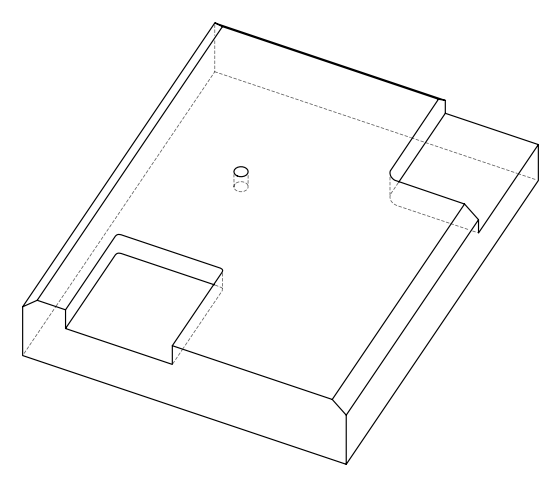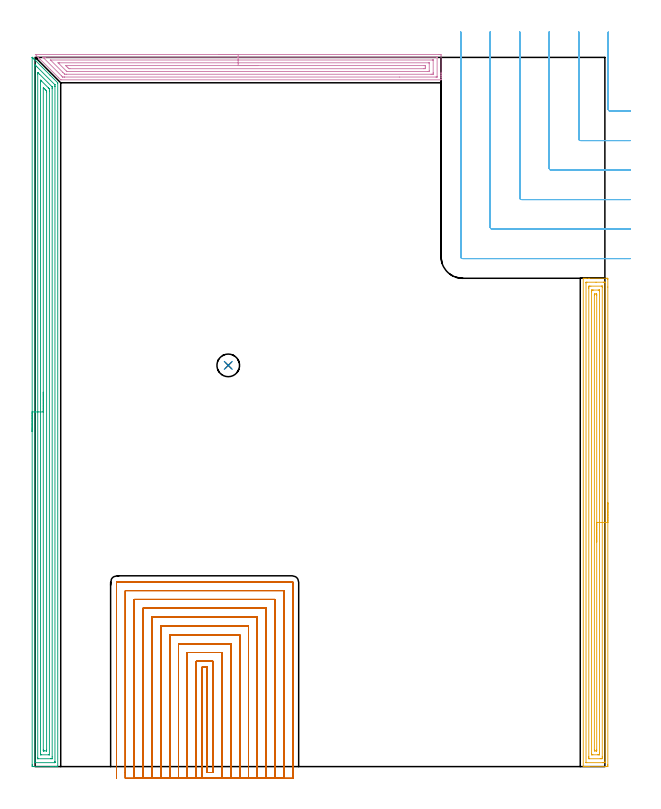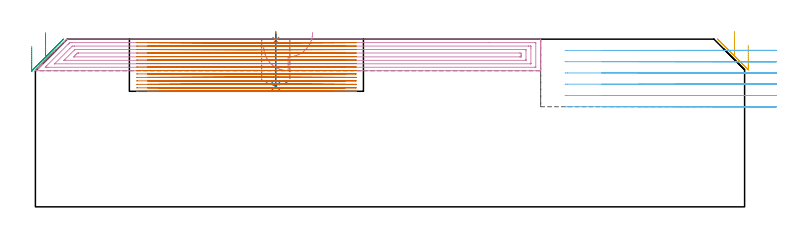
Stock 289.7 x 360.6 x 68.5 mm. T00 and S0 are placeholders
(PLAN: 7 operations, 4 tool changes, 137.3 min)
(1 SPOT_DRILL | STEP1POCKET | NXT0321_9005460120000 | 0.03 min | 1 mm3)
(2 DRILL_BLIND_HOLE_INTO_CENTER | STEP1POCKET | NXT0301_086 | 0.09 min | 1842 mm3)
(3 AREA_MILL | FG_CHAMFER_SURFACE | UGT0205_001 | 14.43 min | 30470 mm3)
(4 AREA_MILL_1 | FG_CHAMFER_SURFACE_1 | UGT0205_001 | 8.25 min | 16999 mm3)
(5 AREA_MILL_2 | FG_CHAMFER_SURFACE_2 | UGT0205_001 | 10.16 min | 19942 mm3)
(6 MILL_CORNER_NOTCH_RECTANGULAR | CORNER_NOTCH_RECTANGULAR | UGT0201_136 | Follow Part, ap 5, ae 75% | 10.03 min | 256389 mm3)
(7 MILL_SLOT | SLOT_PARTIAL_RECTANGULAR | UGT0201_014 | Follow Part, ap 1.5, ae 75% | 94.33 min | 197451 mm3)
(TOOL NXT0321_9005460120000 | NC Spot Drill, 142deg, 12mm, Carbide, Uncoated | D12 PA142 FL30 Z2)
(TOOL NXT0301_086 | Carbide Drill 11.5mm [860.1-1150-035A1-MM 2214] | D11.5 PA140 FL55 Z2)
(TOOL UGT0205_001 | Chamfer Mill 20 x 3 x 45 deg. | D20 FL50 Z2)
(TOOL UGT0201_136 | Carbide End Mill 20.0 | D20 FL30 Z4)
(TOOL UGT0201_014 | End mill 6 mm | D6 FL24 Z4)
(OP 1 SPOT_DRILL)
G17 G21 G94 G90
T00 M6
G54
G17 G0 G90 X98.2 Y204. S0 M3
G43 Z78.5 H0
G94 G81 G98 Z68.005 F250. R71.5
G80
M5
M2
(OP 2 DRILL_BLIND_HOLE_INTO_CENTER)
G17 G21 G94 G90
T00 M6
G54
G17 G0 G90 X98.2 Y204. S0 M3
G43 Z78.5 H1
G94 G81 G98 Z49.3 F250. R70.5
G80
M5
M2
(OP 3 AREA_MILL)
G17 G21 G94 G90
T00 M6
G54
G17 G0 G90 X-1.499 Y170.338 S1061 M3
G43 Z78.5 H0
Z65.501
G94 G1 Y170.376 Z64.63 F250.
Y170.49 Z63.765
Y170.679 Z62.913
Y170.941 Z62.081
Y171.275 Z61.275
Y171.678 Z60.501
Y172.147 Z59.766
Y172.678 Z59.074
Y173.267 Z58.43
Y173.91 Z57.841
Y174.602 Z57.31
Y175.338 Z56.841
Y176.112 Z56.438
Y176.918 Z56.105
Y177.75 Z55.842
Y178.602 Z55.653
Y179.467 Z55.54
Y180.338 Z55.501
X-1.497 Y360.503 Z55.503
X-1.489 Y360.6 Z55.51
X-1.481 Y360.643 Z55.518
X-1.474 Y360.659 Z55.522
X-1.445 Y360.643 Z55.553
X-1.421 Y360.621 Z55.577
X-1.4 Y360.6 Z55.598
X-1.184 Y360.384 Z55.816
X-1.085 Y360.285 Z55.914
X-0.847 Y360.047 Z56.151
X-0.692 Y359.894 Z56.303
X-0.543 Y359.744 Z56.454
X-0.399 Y359.6 Z56.598
X-0.254 Y359.456 Z56.742
X-0.114 Y359.315 Z56.883
X0.048 Y359.153 Z57.045
X0.184 Y359.018 Z57.18
X0.315 Y358.886 Z57.312
X7.627 Y351.573 Z64.626
X11.394 Y347.806 Z68.391
X11.497 Y347.694 Z68.489
X11.5 Y347.53 Z68.5
Y0.181
X11.497 Y0.01 Z68.489
X11.351 Y0.002 Z68.344
X11.2 Y0. Z68.199
X10.964 Z67.963
X10.254 Z67.249
X9.024 Z66.02
X8.503 Z65.497
X7.887 Z64.883
X-1.13 Y0.001 Z55.868
X-1.493 Y0.01 Z55.505
X-1.498 Y0.252 Z55.501
X-1.5 Y0.628 Z55.5
Y1.006
X-1.499 Y180.338 Z55.501
X-0.084 Z56.916
X-0.082 Y356.296 Z56.918
X-0.081 Y356.471 Z56.919
X-0.078 Y356.701 Z56.922
X-0.076 Y356.8 Z56.924
X-0.023 Y356.761 Z56.977
X0.276 Y356.471 Z57.276
X0.622 Y356.128 Z57.622
X1.173 Y355.577 Z58.173
X9.927 Y346.822 Z66.927
X10.019 Y346.726 Z67.019
X10.063 Y346.676 Z67.063
X10.079 Y346.655 Z67.079
X10.08 Y346.636 Z67.08
X10.085 Y345.914 Z67.085
X10.086 Y345.742 Z67.086
X10.085 Y2.589 Z67.085
X10.084 Y2.416 Z67.084
X10.08 Y2.056 Z67.08
X10.079 Y2.019 Z67.079
X10.03 Y2.01 Z67.03
X9.922 Y2.005 Z66.922
X9.785 Y2.001 Z66.785
X0.153 Z57.153
X-0.024 Y2.007 Z56.976
X-0.058 Y2.01 Z56.942
X-0.079 Y2.02 Z56.921
X-0.081 Y2.059 Z56.919
X-0.084 Y2.243 Z56.916
X-0.085 Y2.416 Z56.915
X-0.086 Y3.139 Z56.914
X-0.084 Y180.338 Z56.916
X1.33 Z58.33
X1.332 Y352.169 Z58.332
X1.337 Y352.895 Z58.337
X1.338 Y352.924 Z58.338
X1.394 Y352.895 Z58.394
X1.497 Y352.798 Z58.497
X2.3 Y352.001 Z59.3
X8.503 Y345.797 Z65.503
X8.556 Y345.742 Z65.556
X8.613 Y345.676 Z65.613
X8.665 Y345.608 Z65.665
X8.667 Y345.574 Z65.667
X8.671 Y344.848 Z65.671
Y344.676
Y4.926
X8.669 Y4.205 Z65.669
X8.667 Y4.037 Z65.667
X8.665 Y4.015 Z65.665
X8.651 Y4.01 Z65.651
X8.603 Y4.005 Z65.603
X8.503 Y4.002 Z65.503
X7.827 Y4. Z64.827
X1.497 Z58.497
X1.431 Y4.001 Z58.431
X1.377 Y4.005 Z58.377
X1.344 Y4.01 Z58.344
X1.335 Y4.016 Z58.335
X1.334 Y4.033 Z58.334
X1.33 Y4.205 Z58.33
X1.329 Y4.377 Z58.329
X1.33 Y180.338 Z58.33
X2.744 Z59.744
X2.746 Y348.043 Z59.746
X2.748 Y348.424 Z59.748
X2.752 Y348.931 Z59.752
X2.761 Y349.078 Z59.761
X3.076 Y348.771 Z60.076
X3.249 Y348.601 Z60.249
X6.751 Y345.098 Z63.751
X6.999 Y344.848 Z63.999
X7.25 Y344.584 Z64.25
X7.254 Y344.335 Z64.254
X7.256 Y343.954 Z64.256
X7.257 Y343.437 Z64.257
X7.256 Y6.198 Z64.256
X7.254 Y6.06 Z64.254
X7.251 Y6.019 Z64.251
X7.248 Y6.009 Z64.248
X7.239 Y6.007 Z64.239
X7.186 Y6.003 Z64.186
X6.751 Y6. Z63.751
X3.249 Z60.249
X2.816 Y6.007 Z59.816
X2.764 Y6.01 Z59.764
X2.749 Y6.015 Z59.749
X2.747 Y6.031 Z59.747
X2.744 Y6.091 Z59.744
X2.743 Y6.149 Z59.743
Y6.509
X2.744 Y180.338 Z59.744
X4.158 Z61.158
X4.16 Y344.848 Z61.16
X4.166 Y345.209 Z61.166
X4.284 Y345.106 Z61.284
X4.551 Y344.848 Z61.551
X5. Y344.401 Z62.
X5.448 Y343.954 Z62.448
X5.601 Y343.8 Z62.601
X5.724 Y343.673 Z62.724
X5.805 Y343.584 Z62.805
X5.836 Y343.545 Z62.836
X5.838 Y343.522 Z62.838
X5.843 Y343.093 Z62.843
Y343.06
Y8.675
X5.841 Y8.245 Z62.841
X5.838 Y8.03 Z62.838
X5.837 Y8.012 Z62.837
X5.813 Y8.007 Z62.813
X5.755 Y8.003 Z62.755
X5.661 Y8. Z62.661
X4.785 Z61.785
X4.265 Y8.001 Z61.265
X4.212 Y8.004 Z61.212
X4.174 Y8.01 Z61.174
X4.164 Y8.016 Z61.164
X4.162 Y8.035 Z61.162
X4.159 Y8.237 Z61.159
X4.157 Y8.642 Z61.157
X4.158 Y180.338 Z61.158
Y181.21 Z61.196
Y182.075 Z61.31
Y182.926 Z61.499
Y183.758 Z61.761
Y184.564 Z62.095
Y185.338 Z62.498
Y186.074 Z62.967
Y186.766 Z63.498
Y187.409 Z64.087
Y187.999 Z64.731
Y188.53 Z65.423
Y188.998 Z66.158
Y189.401 Z66.932
Y189.735 Z67.738
Y189.997 Z68.57
Y190.186 Z69.422
Y190.3 Z70.287
Y190.338 Z71.158
G0 Z78.5
M5
M2
(OP 4 AREA_MILL_1)
G17 G21 G94 G90
T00 M6
G54
G17 G0 G90 X93.25 Y362.1 S1061 M3
G43 Z78.5 H0
Z65.6
G94 G1 X93.288 Z64.728 F250.
X93.402 Z63.864
X93.591 Z63.012
X93.853 Z62.18
X94.187 Z61.374
X94.59 Z60.6
X95.059 Z59.864
X95.59 Z59.172
X96.179 Z58.529
X96.822 Z57.94
X97.514 Z57.409
X98.25 Z56.94
X99.024 Z56.537
X99.83 Z56.203
X100.662 Z55.941
X101.514 Z55.752
X102.378 Z55.638
X103.25 Z55.6
X205.46
X205.804 Y362.099 Z55.601
X206.145 Y362.096 Z55.602
X206.39 Y362.093 Z55.604
X206.4 Y361.763 Z55.934
Y353.03 Z64.664
Y352.451 Z65.246
Y352.157 Z65.54
Y351.577 Z66.119
Y351.284 Z66.412
Y350.696 Z67.003
Y350.41 Z67.289
Y349.537 Z68.162
Y349.426 Z68.273
X206.397 Y349.311 Z68.381
X206.39 Y349.202 Z68.488
X206.25 Y349.2 Z68.5
X13.181
X13.005 Y349.205 Z68.491
X12.855 Y349.345 Z68.355
X11.843 Y350.356 Z67.342
X7.86 Y354.34 Z63.36
X2.753 Y359.446 Z58.252
X2.618 Y359.58 Z58.116
X2.48 Y359.719 Z57.978
X2.325 Y359.874 Z57.824
X2.181 Y360.016 Z57.679
X2.034 Y360.165 Z57.533
X1.897 Y360.301 Z57.396
X1.745 Y360.453 Z57.242
X1.588 Y360.611 Z57.087
X1.47 Y360.729 Z56.969
X1.308 Y360.89 Z56.805
X1.142 Y361.057 Z56.641
X0.218 Y361.981 Z55.717
X0.109 Y362.092 Z55.606
X0.114 Y362.094 Z55.604
X0.21 Y362.099 Z55.601
X0.25 Y362.1 Z55.6
X103.25
Y360.686 Z57.014
X204.02 Y360.685 Z57.015
X204.23 Y360.684 Z57.016
X204.358 Y360.681 Z57.019
X204.384 Y360.679 Z57.021
X204.39 Y360.666 Z57.034
X204.394 Y360.643 Z57.057
X204.399 Y360.519 Z57.181
X204.4 Y350.912 Z66.788
X204.398 Y350.788 Z66.912
X204.394 Y350.689 Z67.011
X204.39 Y350.628 Z67.072
X204.36 Y350.621 Z67.079
X204.02 Y350.617 Z67.083
X203.811 Y350.615 Z67.085
X185.364 Y350.614 Z67.086
X14.964 Y350.615 Z67.085
X14.755 Y350.616 Z67.084
X14.073 Y350.621 Z67.079
X14.033 Y350.628 Z67.072
X13.988 Y350.67 Z67.03
X13.896 Y350.758 Z66.942
X13.716 Y350.934 Z66.766
X13.366 Y351.284 Z66.416
X4.634 Y360.016 Z57.684
X4.263 Y360.39 Z57.31
X4.024 Y360.638 Z57.062
X3.996 Y360.679 Z57.021
X4.075 Y360.681 Z57.019
X4.263 Y360.684 Z57.016
X4.472 Y360.685 Z57.015
X5.155 Y360.686 Z57.014
X103.25
Y359.272 Z58.428
X202.106 Y359.271 Z58.429
X202.237 Y359.269 Z58.431
X202.366 Y359.265 Z58.435
X202.391 Y359.261 Z58.439
X202.394 Y359.238 Z58.462
X202.398 Y359.196 Z58.504
X202.4 Y359.143 Z58.557
Y358.983 Z58.717
Y352.871 Z64.829
X202.397 Y352.157 Z65.543
X202.394 Y352.077 Z65.623
X202.39 Y352.042 Z65.658
X202.362 Y352.034 Z65.666
X202.237 Y352.032 Z65.668
X201.476 Y352.029 Z65.671
X201.345 Y352.028 Z65.672
X15.987 Y352.029 Z65.671
X15.856
X15.088 Y352.036 Z65.664
X14.964 Y352.137 Z65.563
X14.943 Y352.157 Z65.543
X14.073 Y353.026 Z64.674
X7.83 Y359.269 Z58.431
Y359.271 Z58.429
X103.25 Y359.272 Z58.428
Y357.857 Z59.843
X200.278
X200.326 Y357.856 Z59.844
X200.375 Y357.853 Z59.847
X200.387 Y357.851 Z59.849
X200.391 Y357.839 Z59.861
X200.395 Y357.796 Z59.904
X200.4 Y357.449 Z60.251
X200.399 Y353.903 Z63.797
X200.39 Y353.493 Z64.207
X200.388 Y353.449 Z64.251
X200.314 Y353.447 Z64.253
X200.189 Y353.444 Z64.256
X200.032 Y353.443 Z64.257
X199.562
X16.209
X16.15 Y353.444 Z64.256
X16.122 Y353.447 Z64.253
X16.112 Y353.449 Z64.251
X16.082 Y353.475 Z64.225
X15.856 Y353.693 Z64.007
X12.021 Y357.529 Z60.171
X11.777 Y357.778 Z59.922
X11.714 Y357.846 Z59.854
X11.71 Y357.853 Z59.847
X11.712 Y357.854 Z59.846
X11.751 Y357.856 Z59.844
X11.819 Y357.857 Z59.843
X12.289
X103.25
Y356.443 Z61.257
X197.86
X198.202 Y356.441 Z61.259
X198.372 Y356.438 Z61.262
X198.387 Y356.436 Z61.264
X198.391 Y356.427 Z61.273
X198.396 Y356.396 Z61.304
X198.398 Y356.351 Z61.349
X198.4 Y355.915 Z61.785
X198.398 Y355.65 Z62.05
X198.391 Y355.05 Z62.65
X198.376 Y354.864 Z62.836
X197.696 Y354.857 Z62.843
X17.64
X17.557 Y354.858 Z62.842
X17.158 Y354.864 Z62.836
X16.748 Y355.257 Z62.443
X16.35 Y355.65 Z62.05
X15.856 Y356.145 Z61.555
X15.661 Y356.349 Z61.351
X15.583 Y356.436 Z61.264
X15.856 Y356.441 Z61.259
X15.939 Y356.442 Z61.258
X103.25 Y356.443 Z61.257
X104.122 Z61.295
X104.987 Z61.409
X105.838 Z61.598
X106.67 Z61.86
X107.476 Z62.194
X108.25 Z62.597
X108.986 Z63.065
X109.678 Z63.596
X110.321 Z64.186
X110.91 Z64.829
X111.442 Z65.521
X111.91 Z66.257
X112.313 Z67.031
X112.647 Z67.837
X112.909 Z68.669
X113.098 Z69.52
X113.212 Z70.385
X113.25 Z71.257
G0 Z78.5
M5
M2
(OP 5 AREA_MILL_2)
G17 G21 G94 G90
T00 M6
G54
G17 G0 G90 X291.2 Y134.15 S1061 M3
G43 Z78.5 H0
Z66.
G94 G1 Y134.112 Z65.128 F250.
Y133.998 Z64.263
Y133.809 Z63.412
Y133.547 Z62.58
Y133.213 Z61.774
Y132.81 Z61.
Y132.341 Z60.264
Y131.81 Z59.572
Y131.221 Z58.929
Y130.578 Z58.339
Y129.886 Z57.808
Y129.15 Z57.34
Y128.376 Z56.937
Y127.57 Z56.603
Y126.738 Z56.341
Y125.886 Z56.152
Y125.022 Z56.038
Y124.15 Z56.
Y0.989
X291.199 Y0.6 Z56.001
X291.195 Y0.103 Z56.003
X291.192 Y0.009 Z56.006
X290.701 Y0.004 Z56.496
X290.106 Y0. Z57.091
X281.853 Z65.341
X281.274 Z65.923
X280.968 Z66.228
X280.389 Z66.807
X280.083 Z67.111
X279.49 Z67.709
X279.044 Z68.155
X278.719 Z68.471
X278.702 Y0.008 Z68.488
X278.7 Y0.154 Z68.5
Y248.146
X278.704 Y248.256 Z68.489
X278.716 Y248.271 Z68.477
X278.755 Y248.283 Z68.438
X279.029 Y248.293 Z68.17
X279.498 Y248.294 Z67.701
X280.083 Z67.112
X281.263 Y248.295 Z65.934
X281.853 Z65.341
X290.701 Y248.3 Z56.496
X290.994 Y248.297 Z56.203
X291.192 Y248.29 Z56.005
X291.199 Y248.09 Z55.999
X291.2 Y247.7 Z56.
Y243.839
Y124.15
X289.786 Z57.414
Y2.384
X289.784 Y2.169 Z57.416
X289.781 Y2.062 Z57.419
X289.779 Y2.017 Z57.421
X289.693 Y2.01 Z57.507
X289.311 Y2.002 Z57.889
X288.932 Y2.001 Z58.268
X288.428 Y2. Z58.772
X280.464 Z66.736
X280.236 Y2.003 Z66.964
X280.138 Y2.008 Z67.062
X280.123 Y2.01 Z67.077
X280.12 Y2.023 Z67.08
X280.117 Y2.069 Z67.083
X280.115 Y2.163 Z67.085
X280.114 Y245.916 Z67.086
X280.116 Y246.131 Z67.084
X280.119 Y246.238 Z67.081
X280.121 Y246.283 Z67.079
X280.218 Y246.286 Z66.982
X280.594 Y246.293 Z66.606
X285.205 Y246.297 Z61.995
X288.932 Y246.299 Z58.268
X289.437 Z57.763
X289.664 Y246.296 Z57.536
X289.762 Y246.291 Z57.438
X289.777 Y246.289 Z57.423
X289.779 Y246.276 Z57.421
X289.783 Y246.231 Z57.417
X289.785 Y246.136 Z57.415
X289.786 Y124.15 Z57.414
X288.372 Z58.828
X288.371 Y5.06 Z58.829
Y4.734
X288.366 Y4.168 Z58.834
X288.365 Y4.014 Z58.835
X288.209 Y4.004 Z58.991
X288.047 Y4.002 Z59.153
X287.329 Y4. Z59.871
X281.853 Y4.001 Z65.347
X281.686 Y4.003 Z65.514
X281.576 Y4.007 Z65.624
X281.539 Y4.01 Z65.661
X281.535 Y4.023 Z65.665
X281.533 Y4.059 Z65.667
X281.53 Y4.168 Z65.67
X281.529 Y4.495 Z65.671
X281.528 Y5.06 Z65.672
X281.529 Y243.24 Z65.671
X281.53 Y243.566 Z65.67
X281.535 Y244.132 Z65.665
X281.537 Y244.285 Z65.663
X281.694 Y244.292 Z65.506
X281.853 Y244.293 Z65.347
X282.576 Y244.295 Z64.624
X288.047 Y244.298 Z59.153
X288.212 Y244.296 Z58.988
X288.322 Y244.292 Z58.878
X288.359 Y244.289 Z58.841
X288.365 Y244.277 Z58.835
X288.367 Y244.24 Z58.833
X288.37 Y244.132 Z58.83
X288.371 Y243.805 Z58.829
X288.372 Y124.15 Z58.828
X286.957 Z60.243
Y6.844
X286.955 Y6.161 Z60.245
X286.953 Y6.061 Z60.247
X286.951 Y6.01 Z60.249
X286.905 Y6.008 Z60.295
X286.696 Y6.004 Z60.504
X286.277 Y6. Z60.923
X286.23 Z60.97
X283.575 Z63.625
X283.191 Y6.004 Z64.009
X282.999 Y6.008 Z64.201
X282.955 Y6.01 Z64.245
X282.95 Y6.038 Z64.25
X282.948 Y6.097 Z64.252
X282.943 Y6.637 Z64.257
Y241.456
X282.946 Y242.138 Z64.254
X282.949 Y242.238 Z64.251
X282.952 Y242.286 Z64.248
X282.998 Y242.288 Z64.202
X283.206 Y242.292 Z63.994
X283.623 Y242.296 Z63.577
X283.674 Z63.526
X286.327 Y242.297 Z60.873
X286.709 Y242.294 Z60.491
X286.9 Y242.29 Z60.3
X286.943 Y242.288 Z60.257
X286.951 Y242.261 Z60.249
X286.952 Y242.202 Z60.248
X286.957 Y241.663 Z60.243
Y124.15
X285.543 Z61.657
Y8.477
X285.541 Y8.324 Z61.659
X285.536 Y8.025 Z61.664
X285.525 Y8.009 Z61.675
X285.509 Y8.006 Z61.691
X285.47 Y8.002 Z61.73
X285.392 Y8.001 Z61.808
X285.131 Y8. Z62.069
X284.508 Y8.004 Z62.692
X284.419 Y8.006 Z62.781
X284.37 Y8.01 Z62.83
X284.364 Y8.173 Z62.836
X284.359 Y8.477 Z62.841
X284.357 Y8.628 Z62.843
Y239.823
X284.359 Y239.975 Z62.841
X284.364 Y240.27 Z62.836
X284.508 Y240.286 Z62.692
X284.776 Y240.293 Z62.424
X285.392 Z61.808
X285.481 Y240.291 Z61.719
X285.529 Y240.287 Z61.671
X285.536 Y240.127 Z61.664
X285.541 Y239.823 Z61.659
X285.543 Y239.671 Z61.657
Y124.15
Y123.278 Z61.695
Y122.413 Z61.809
Y121.562 Z61.998
Y120.73 Z62.26
Y119.924 Z62.594
Y119.15 Z62.997
Y118.414 Z63.465
Y117.722 Z63.996
Y117.079 Z64.586
Y116.49 Z65.229
Y115.958 Z65.921
Y115.49 Z66.657
Y115.087 Z67.431
Y114.753 Z68.237
Y114.491 Z69.069
Y114.302 Z69.92
Y114.188 Z70.785
Y114.15 Z71.657
G0 Z78.5
M5
M2
(OP 6 MILL_CORNER_NOTCH_RECTANGULAR)
G17 G21 G94 G90
T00 M6
G54
G17 G0 G90 X291.4 Y373.454 S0 M3
G43 Z78.5 H0
Z63.9
G94 G1 Y370.454 F250.
Y334.294 F500.
G3 X292.394 Y333.3 R1.
G1 X299.7
X302.7 F250.
G0 Z78.5
X276.4 Y373.6
Z63.9
G1 Y370.6
Y319.294 F500.
G3 X277.394 Y318.3 R1.
G1 X299.7
X302.7 F250.
G0 Z78.5
X261.4 Y373.6
Z63.9
G1 Y370.6
Y304.295 F500.
G3 X262.395 Y303.3 R1.
G1 X299.7
X302.7 F250.
G0 Z78.5
X246.4 Y373.6
Z63.9
G1 Y370.6
Y289.295 F500.
G3 X247.395 Y288.3 R1.
G1 X299.7
X302.7 F250.
G0 Z78.5
X231.4 Y373.6
Z63.9
G1 Y370.6
Y274.295 F500.
G3 X232.395 Y273.3 R1.
G1 X299.7
X302.7 F250.
G0 Z78.5
X216.4 Y373.6
Z63.9
G1 Y370.6
Y259.296 F500.
G3 X217.396 Y258.3 R1.
G1 X299.7
X302.7 F250.
G0 Z78.5
X291.4 Y373.454
Z59.3
G1 Y370.454
Y334.294 F500.
G3 X292.394 Y333.3 R1.
G1 X299.7
X302.7 F250.
G0 Z78.5
X276.4 Y373.6
Z59.3
G1 Y370.6
Y319.294 F500.
G3 X277.394 Y318.3 R1.
G1 X299.7
X302.7 F250.
G0 Z78.5
X261.4 Y373.6
Z59.3
G1 Y370.6
Y304.295 F500.
G3 X262.395 Y303.3 R1.
G1 X299.7
X302.7 F250.
G0 Z78.5
X246.4 Y373.6
Z59.3
G1 Y370.6
Y289.295 F500.
G3 X247.395 Y288.3 R1.
G1 X299.7
X302.7 F250.
G0 Z78.5
X231.4 Y373.6
Z59.3
G1 Y370.6
Y274.295 F500.
G3 X232.395 Y273.3 R1.
G1 X299.7
X302.7 F250.
G0 Z78.5
X216.4 Y373.6
Z59.3
G1 Y370.6
Y259.296 F500.
G3 X217.396 Y258.3 R1.
G1 X299.7
X302.7 F250.
G0 Z78.5
X291.4 Y373.454
Z54.7
G1 Y370.454
Y334.294 F500.
G3 X292.394 Y333.3 R1.
G1 X299.7
X302.7 F250.
G0 Z78.5
X276.4 Y373.6
Z54.7
G1 Y370.6
Y319.294 F500.
G3 X277.394 Y318.3 R1.
G1 X299.7
X302.7 F250.
G0 Z78.5
X261.4 Y373.6
Z54.7
G1 Y370.6
Y304.295 F500.
G3 X262.395 Y303.3 R1.
G1 X299.7
X302.7 F250.
G0 Z78.5
X246.4 Y373.6
Z54.7
G1 Y370.6
Y289.295 F500.
G3 X247.395 Y288.3 R1.
G1 X299.7
X302.7 F250.
G0 Z78.5
X231.4 Y373.6
Z54.7
G1 Y370.6
Y274.295 F500.
G3 X232.395 Y273.3 R1.
G1 X299.7
X302.7 F250.
G0 Z78.5
X216.4 Y373.6
Z54.7
G1 Y370.6
Y259.296 F500.
G3 X217.396 Y258.3 R1.
G1 X299.7
X302.7 F250.
G0 Z78.5
X291.4 Y373.454
Z50.1
G1 Y370.454
Y334.294 F500.
G3 X292.394 Y333.3 R1.
G1 X299.7
X302.7 F250.
G0 Z78.5
X276.4 Y373.6
Z50.1
G1 Y370.6
Y319.294 F500.
G3 X277.394 Y318.3 R1.
G1 X299.7
X302.7 F250.
G0 Z78.5
X261.4 Y373.6
Z50.1
G1 Y370.6
Y304.295 F500.
G3 X262.395 Y303.3 R1.
G1 X299.7
X302.7 F250.
G0 Z78.5
X246.4 Y373.6
Z50.1
G1 Y370.6
Y289.295 F500.
G3 X247.395 Y288.3 R1.
G1 X299.7
X302.7 F250.
G0 Z78.5
X231.4 Y373.6
Z50.1
G1 Y370.6
Y274.295 F500.
G3 X232.395 Y273.3 R1.
G1 X299.7
X302.7 F250.
G0 Z78.5
X216.4 Y373.6
Z50.1
G1 Y370.6
Y259.296 F500.
G3 X217.396 Y258.3 R1.
G1 X299.7
X302.7 F250.
G0 Z78.5
X291.4 Y373.454
Z45.5
G1 Y370.454
Y334.294 F500.
G3 X292.394 Y333.3 R1.
G1 X299.7
X302.7 F250.
G0 Z78.5
X276.4 Y373.6
Z45.5
G1 Y370.6
Y319.294 F500.
G3 X277.394 Y318.3 R1.
G1 X299.7
X302.7 F250.
G0 Z78.5
X261.4 Y373.6
Z45.5
G1 Y370.6
Y304.295 F500.
G3 X262.395 Y303.3 R1.
G1 X299.7
X302.7 F250.
G0 Z78.5
X246.4 Y373.6
Z45.5
G1 Y370.6
Y289.295 F500.
G3 X247.395 Y288.3 R1.
G1 X299.7
X302.7 F250.
G0 Z78.5
X231.4 Y373.6
Z45.5
G1 Y370.6
Y274.295 F500.
G3 X232.395 Y273.3 R1.
G1 X299.7
X302.7 F250.
G0 Z78.5
X216.4 Y373.6
Z45.5
G1 Y370.6
Y259.296 F500.
G3 X217.396 Y258.3 R1.
G1 X299.7
X302.7 F250.
G0 Z78.5
X291.4 Y373.454
Z40.9
G1 Y370.454
Y334.294 F500.
G3 X292.394 Y333.3 R1.
G1 X299.7
X302.7 F250.
G0 Z78.5
X276.4 Y373.6
Z40.9
G1 Y370.6
Y319.294 F500.
G3 X277.394 Y318.3 R1.
G1 X299.7
X302.7 F250.
G0 Z78.5
X261.4 Y373.6
Z40.9
G1 Y370.6
Y304.295 F500.
G3 X262.395 Y303.3 R1.
G1 X299.7
X302.7 F250.
G0 Z78.5
X246.4 Y373.6
Z40.9
G1 Y370.6
Y289.295 F500.
G3 X247.395 Y288.3 R1.
G1 X299.7
X302.7 F250.
G0 Z78.5
X231.4 Y373.6
Z40.9
G1 Y370.6
Y274.295 F500.
G3 X232.395 Y273.3 R1.
G1 X299.7
X302.7 F250.
G0 Z78.5
X216.4 Y373.6
Z40.9
G1 Y370.6
Y259.296 F500.
G3 X217.396 Y258.3 R1.
G1 X299.7
X302.7 F250.
G0 Z78.5
M5
M2
(OP 7 MILL_SLOT)
G17 G21 G94 G90
T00 M6
G54
G17 G0 G90 X84.9 Y-6. S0 M3
G43 Z78.5 H0
Z67.08
G94 G1 Y-3. F250.
Y50.5 F500.
X87.5
Y-3.
X90.5
Y53.5
X81.9
Y-3.
Y-6. F250.
X95.
Y-3.
Y58. F500.
X77.4
Y-3.
Y-6. F250.
X99.5
Y-3.
Y62.5 F500.
X72.9
Y-3.
Y-6. F250.
X104.
Y-3.
Y67. F500.
X68.4
Y-3.
Y-6. F250.
X108.5
Y-3.
Y71.5 F500.
X63.9
Y-3.
Y-6. F250.
X113.
Y-3.
Y76. F500.
X59.4
Y-3.
Y-6. F250.
X117.5
Y-3.
Y80.5 F500.
X54.9
Y-3.
Y-6. F250.
X122.
Y-3.
Y85. F500.
X50.4
Y-3.
Y-6. F250.
X126.5
Y-3.
Y89.5 F500.
X45.9
Y-3.
Y-6. F250.
X131.
Y-3.
Y93.7 F500.
G3 X130.7 Y94. R0.3
G1 X41.7
G3 X41.4 Y93.7 R0.3
G1 Y-3.
Y-6. F250.
G0 X84.9 Z65.66
G1 Y-3.
Y50.5 F500.
X87.5
Y-3.
X90.5
Y53.5
X81.9
Y-3.
Y-6. F250.
X95.
Y-3.
Y58. F500.
X77.4
Y-3.
Y-6. F250.
X99.5
Y-3.
Y62.5 F500.
X72.9
Y-3.
Y-6. F250.
X104.
Y-3.
Y67. F500.
X68.4
Y-3.
Y-6. F250.
X108.5
Y-3.
Y71.5 F500.
X63.9
Y-3.
Y-6. F250.
X113.
Y-3.
Y76. F500.
X59.4
Y-3.
Y-6. F250.
X117.5
Y-3.
Y80.5 F500.
X54.9
Y-3.
Y-6. F250.
X122.
Y-3.
Y85. F500.
X50.4
Y-3.
Y-6. F250.
X126.5
Y-3.
Y89.5 F500.
X45.9
Y-3.
Y-6. F250.
X131.
Y-3.
Y93.7 F500.
G3 X130.7 Y94. R0.3
G1 X41.7
G3 X41.4 Y93.7 R0.3
G1 Y-3.
Y-6. F250.
G0 X84.9 Z64.24
G1 Y-3.
Y50.5 F500.
X87.5
Y-3.
X90.5
Y53.5
X81.9
Y-3.
Y-6. F250.
X95.
Y-3.
Y58. F500.
X77.4
Y-3.
Y-6. F250.
X99.5
Y-3.
Y62.5 F500.
X72.9
Y-3.
Y-6. F250.
X104.
Y-3.
Y67. F500.
X68.4
Y-3.
Y-6. F250.
X108.5
Y-3.
Y71.5 F500.
X63.9
Y-3.
Y-6. F250.
X113.
Y-3.
Y76. F500.
X59.4
Y-3.
Y-6. F250.
X117.5
Y-3.
Y80.5 F500.
X54.9
Y-3.
Y-6. F250.
X122.
Y-3.
Y85. F500.
X50.4
Y-3.
Y-6. F250.
X126.5
Y-3.
Y89.5 F500.
X45.9
Y-3.
Y-6. F250.
X131.
Y-3.
Y93.7 F500.
G3 X130.7 Y94. R0.3
G1 X41.7
G3 X41.4 Y93.7 R0.3
G1 Y-3.
Y-6. F250.
G0 X84.9 Z62.82
G1 Y-3.
Y50.5 F500.
X87.5
Y-3.
X90.5
Y53.5
X81.9
Y-3.
Y-6. F250.
X95.
Y-3.
Y58. F500.
X77.4
Y-3.
Y-6. F250.
X99.5
Y-3.
Y62.5 F500.
X72.9
Y-3.
Y-6. F250.
X104.
Y-3.
Y67. F500.
X68.4
Y-3.
Y-6. F250.
X108.5
Y-3.
Y71.5 F500.
X63.9
Y-3.
Y-6. F250.
X113.
Y-3.
Y76. F500.
X59.4
Y-3.
Y-6. F250.
X117.5
Y-3.
Y80.5 F500.
X54.9
Y-3.
Y-6. F250.
X122.
Y-3.
Y85. F500.
X50.4
Y-3.
Y-6. F250.
X126.5
Y-3.
Y89.5 F500.
X45.9
Y-3.
Y-6. F250.
X131.
Y-3.
Y93.7 F500.
G3 X130.7 Y94. R0.3
G1 X41.7
G3 X41.4 Y93.7 R0.3
G1 Y-3.
Y-6. F250.
G0 X84.9 Z61.4
G1 Y-3.
Y50.5 F500.
X87.5
Y-3.
X90.5
Y53.5
X81.9
Y-3.
Y-6. F250.
X95.
Y-3.
Y58. F500.
X77.4
Y-3.
Y-6. F250.
X99.5
Y-3.
Y62.5 F500.
X72.9
Y-3.
Y-6. F250.
X104.
Y-3.
Y67. F500.
X68.4
Y-3.
Y-6. F250.
X108.5
Y-3.
Y71.5 F500.
X63.9
Y-3.
Y-6. F250.
X113.
Y-3.
Y76. F500.
X59.4
Y-3.
Y-6. F250.
X117.5
Y-3.
Y80.5 F500.
X54.9
Y-3.
Y-6. F250.
X122.
Y-3.
Y85. F500.
X50.4
Y-3.
Y-6. F250.
X126.5
Y-3.
Y89.5 F500.
X45.9
Y-3.
Y-6. F250.
X131.
Y-3.
Y93.7 F500.
G3 X130.7 Y94. R0.3
G1 X41.7
G3 X41.4 Y93.7 R0.3
G1 Y-3.
Y-6. F250.
G0 X84.9 Z59.98
G1 Y-3.
Y50.5 F500.
X87.5
Y-3.
X90.5
Y53.5
X81.9
Y-3.
Y-6. F250.
X95.
Y-3.
Y58. F500.
X77.4
Y-3.
Y-6. F250.
X99.5
Y-3.
Y62.5 F500.
X72.9
Y-3.
Y-6. F250.
X104.
Y-3.
Y67. F500.
X68.4
Y-3.
Y-6. F250.
X108.5
Y-3.
Y71.5 F500.
X63.9
Y-3.
Y-6. F250.
X113.
Y-3.
Y76. F500.
X59.4
Y-3.
Y-6. F250.
X117.5
Y-3.
Y80.5 F500.
X54.9
Y-3.
Y-6. F250.
X122.
Y-3.
Y85. F500.
X50.4
Y-3.
Y-6. F250.
X126.5
Y-3.
Y89.5 F500.
X45.9
Y-3.
Y-6. F250.
X131.
Y-3.
Y93.7 F500.
G3 X130.7 Y94. R0.3
G1 X41.7
G3 X41.4 Y93.7 R0.3
G1 Y-3.
Y-6. F250.
G0 X84.9 Z58.56
G1 Y-3.
Y50.5 F500.
X87.5
Y-3.
X90.5
Y53.5
X81.9
Y-3.
Y-6. F250.
X95.
Y-3.
Y58. F500.
X77.4
Y-3.
Y-6. F250.
X99.5
Y-3.
Y62.5 F500.
X72.9
Y-3.
Y-6. F250.
X104.
Y-3.
Y67. F500.
X68.4
Y-3.
Y-6. F250.
X108.5
Y-3.
Y71.5 F500.
X63.9
Y-3.
Y-6. F250.
X113.
Y-3.
Y76. F500.
X59.4
Y-3.
Y-6. F250.
X117.5
Y-3.
Y80.5 F500.
X54.9
Y-3.
Y-6. F250.
X122.
Y-3.
Y85. F500.
X50.4
Y-3.
Y-6. F250.
X126.5
Y-3.
Y89.5 F500.
X45.9
Y-3.
Y-6. F250.
X131.
Y-3.
Y93.7 F500.
G3 X130.7 Y94. R0.3
G1 X41.7
G3 X41.4 Y93.7 R0.3
G1 Y-3.
Y-6. F250.
G0 X84.9 Z57.14
G1 Y-3.
Y50.5 F500.
X87.5
Y-3.
X90.5
Y53.5
X81.9
Y-3.
Y-6. F250.
X95.
Y-3.
Y58. F500.
X77.4
Y-3.
Y-6. F250.
X99.5
Y-3.
Y62.5 F500.
X72.9
Y-3.
Y-6. F250.
X104.
Y-3.
Y67. F500.
X68.4
Y-3.
Y-6. F250.
X108.5
Y-3.
Y71.5 F500.
X63.9
Y-3.
Y-6. F250.
X113.
Y-3.
Y76. F500.
X59.4
Y-3.
Y-6. F250.
X117.5
Y-3.
Y80.5 F500.
X54.9
Y-3.
Y-6. F250.
X122.
Y-3.
Y85. F500.
X50.4
Y-3.
Y-6. F250.
X126.5
Y-3.
Y89.5 F500.
X45.9
Y-3.
Y-6. F250.
X131.
Y-3.
Y93.7 F500.
G3 X130.7 Y94. R0.3
G1 X41.7
G3 X41.4 Y93.7 R0.3
G1 Y-3.
Y-6. F250.
G0 X84.9 Z55.72
G1 Y-3.
Y50.5 F500.
X87.5
Y-3.
X90.5
Y53.5
X81.9
Y-3.
Y-6. F250.
X95.
Y-3.
Y58. F500.
X77.4
Y-3.
Y-6. F250.
X99.5
Y-3.
Y62.5 F500.
X72.9
Y-3.
Y-6. F250.
X104.
Y-3.
Y67. F500.
X68.4
Y-3.
Y-6. F250.
X108.5
Y-3.
Y71.5 F500.
X63.9
Y-3.
Y-6. F250.
X113.
Y-3.
Y76. F500.
X59.4
Y-3.
Y-6. F250.
X117.5
Y-3.
Y80.5 F500.
X54.9
Y-3.
Y-6. F250.
X122.
Y-3.
Y85. F500.
X50.4
Y-3.
Y-6. F250.
X126.5
Y-3.
Y89.5 F500.
X45.9
Y-3.
Y-6. F250.
X131.
Y-3.
Y93.7 F500.
G3 X130.7 Y94. R0.3
G1 X41.7
G3 X41.4 Y93.7 R0.3
G1 Y-3.
Y-6. F250.
G0 X84.9 Z54.3
G1 Y-3.
Y50.5 F500.
X87.5
Y-3.
X90.5
Y53.5
X81.9
Y-3.
Y-6. F250.
X95.
Y-3.
Y58. F500.
X77.4
Y-3.
Y-6. F250.
X99.5
Y-3.
Y62.5 F500.
X72.9
Y-3.
Y-6. F250.
X104.
Y-3.
Y67. F500.
X68.4
Y-3.
Y-6. F250.
X108.5
Y-3.
Y71.5 F500.
X63.9
Y-3.
Y-6. F250.
X113.
Y-3.
Y76. F500.
X59.4
Y-3.
Y-6. F250.
X117.5
Y-3.
Y80.5 F500.
X54.9
Y-3.
Y-6. F250.
X122.
Y-3.
Y85. F500.
X50.4
Y-3.
Y-6. F250.
X126.5
Y-3.
Y89.5 F500.
X45.9
Y-3.
Y-6. F250.
X131.
Y-3.
Y93.7 F500.
G3 X130.7 Y94. R0.3
G1 X41.7
G3 X41.4 Y93.7 R0.3
G1 Y-3.
Y-6. F250.
G0 X84.9 Z52.88
G1 Y-3.
Y50.5 F500.
X87.5
Y-3.
X90.5
Y53.5
X81.9
Y-3.
Y-6. F250.
X95.
Y-3.
Y58. F500.
X77.4
Y-3.
Y-6. F250.
X99.5
Y-3.
Y62.5 F500.
X72.9
Y-3.
Y-6. F250.
X104.
Y-3.
Y67. F500.
X68.4
Y-3.
Y-6. F250.
X108.5
Y-3.
Y71.5 F500.
X63.9
Y-3.
Y-6. F250.
X113.
Y-3.
Y76. F500.
X59.4
Y-3.
Y-6. F250.
X117.5
Y-3.
Y80.5 F500.
X54.9
Y-3.
Y-6. F250.
X122.
Y-3.
Y85. F500.
X50.4
Y-3.
Y-6. F250.
X126.5
Y-3.
Y89.5 F500.
X45.9
Y-3.
Y-6. F250.
X131.
Y-3.
Y93.7 F500.
G3 X130.7 Y94. R0.3
G1 X41.7
G3 X41.4 Y93.7 R0.3
G1 Y-3.
Y-6. F250.
G0 X84.9 Z51.46
G1 Y-3.
Y50.5 F500.
X87.5
Y-3.
X90.5
Y53.5
X81.9
Y-3.
Y-6. F250.
X95.
Y-3.
Y58. F500.
X77.4
Y-3.
Y-6. F250.
X99.5
Y-3.
Y62.5 F500.
X72.9
Y-3.
Y-6. F250.
X104.
Y-3.
Y67. F500.
X68.4
Y-3.
Y-6. F250.
X108.5
Y-3.
Y71.5 F500.
X63.9
Y-3.
Y-6. F250.
X113.
Y-3.
Y76. F500.
X59.4
Y-3.
Y-6. F250.
X117.5
Y-3.
Y80.5 F500.
X54.9
Y-3.
Y-6. F250.
X122.
Y-3.
Y85. F500.
X50.4
Y-3.
Y-6. F250.
X126.5
Y-3.
Y89.5 F500.
X45.9
Y-3.
Y-6. F250.
X131.
Y-3.
Y93.7 F500.
G3 X130.7 Y94. R0.3
G1 X41.7
G3 X41.4 Y93.7 R0.3
G1 Y-3.
Y-6. F250.
G0 X84.9 Z50.04
G1 Y-3.
Y50.5 F500.
X87.5
Y-3.
X90.5
Y53.5
X81.9
Y-3.
Y-6. F250.
X95.
Y-3.
Y58. F500.
X77.4
Y-3.
Y-6. F250.
X99.5
Y-3.
Y62.5 F500.
X72.9
Y-3.
Y-6. F250.
X104.
Y-3.
Y67. F500.
X68.4
Y-3.
Y-6. F250.
X108.5
Y-3.
Y71.5 F500.
X63.9
Y-3.
Y-6. F250.
X113.
Y-3.
Y76. F500.
X59.4
Y-3.
Y-6. F250.
X117.5
Y-3.
Y80.5 F500.
X54.9
Y-3.
Y-6. F250.
X122.
Y-3.
Y85. F500.
X50.4
Y-3.
Y-6. F250.
X126.5
Y-3.
Y89.5 F500.
X45.9
Y-3.
Y-6. F250.
X131.
Y-3.
Y93.7 F500.
G3 X130.7 Y94. R0.3
G1 X41.7
G3 X41.4 Y93.7 R0.3
G1 Y-3.
Y-6. F250.
G0 X84.9 Z48.62
G1 Y-3.
Y50.5 F500.
X87.5
Y-3.
X90.5
Y53.5
X81.9
Y-3.
Y-6. F250.
X95.
Y-3.
Y58. F500.
X77.4
Y-3.
Y-6. F250.
X99.5
Y-3.
Y62.5 F500.
X72.9
Y-3.
Y-6. F250.
X104.
Y-3.
Y67. F500.
X68.4
Y-3.
Y-6. F250.
X108.5
Y-3.
Y71.5 F500.
X63.9
Y-3.
Y-6. F250.
X113.
Y-3.
Y76. F500.
X59.4
Y-3.
Y-6. F250.
X117.5
Y-3.
Y80.5 F500.
X54.9
Y-3.
Y-6. F250.
X122.
Y-3.
Y85. F500.
X50.4
Y-3.
Y-6. F250.
X126.5
Y-3.
Y89.5 F500.
X45.9
Y-3.
Y-6. F250.
X131.
Y-3.
Y93.7 F500.
G3 X130.7 Y94. R0.3
G1 X41.7
G3 X41.4 Y93.7 R0.3
G1 Y-3.
Y-6. F250.
G0 X84.9 Z47.2
G1 Y-3.
Y50.5 F500.
X87.5
Y-3.
X90.5
Y53.5
X81.9
Y-3.
Y-6. F250.
X95.
Y-3.
Y58. F500.
X77.4
Y-3.
Y-6. F250.
X99.5
Y-3.
Y62.5 F500.
X72.9
Y-3.
Y-6. F250.
X104.
Y-3.
Y67. F500.
X68.4
Y-3.
Y-6. F250.
X108.5
Y-3.
Y71.5 F500.
X63.9
Y-3.
Y-6. F250.
X113.
Y-3.
Y76. F500.
X59.4
Y-3.
Y-6. F250.
X117.5
Y-3.
Y80.5 F500.
X54.9
Y-3.
Y-6. F250.
X122.
Y-3.
Y85. F500.
X50.4
Y-3.
Y-6. F250.
X126.5
Y-3.
Y89.5 F500.
X45.9
Y-3.
Y-6. F250.
X131.
Y-3.
Y93.7 F500.
G3 X130.7 Y94. R0.3
G1 X41.7
G3 X41.4 Y93.7 R0.3
G1 Y-3.
Y-6. F250.
G0 Z78.5
M5
M2
